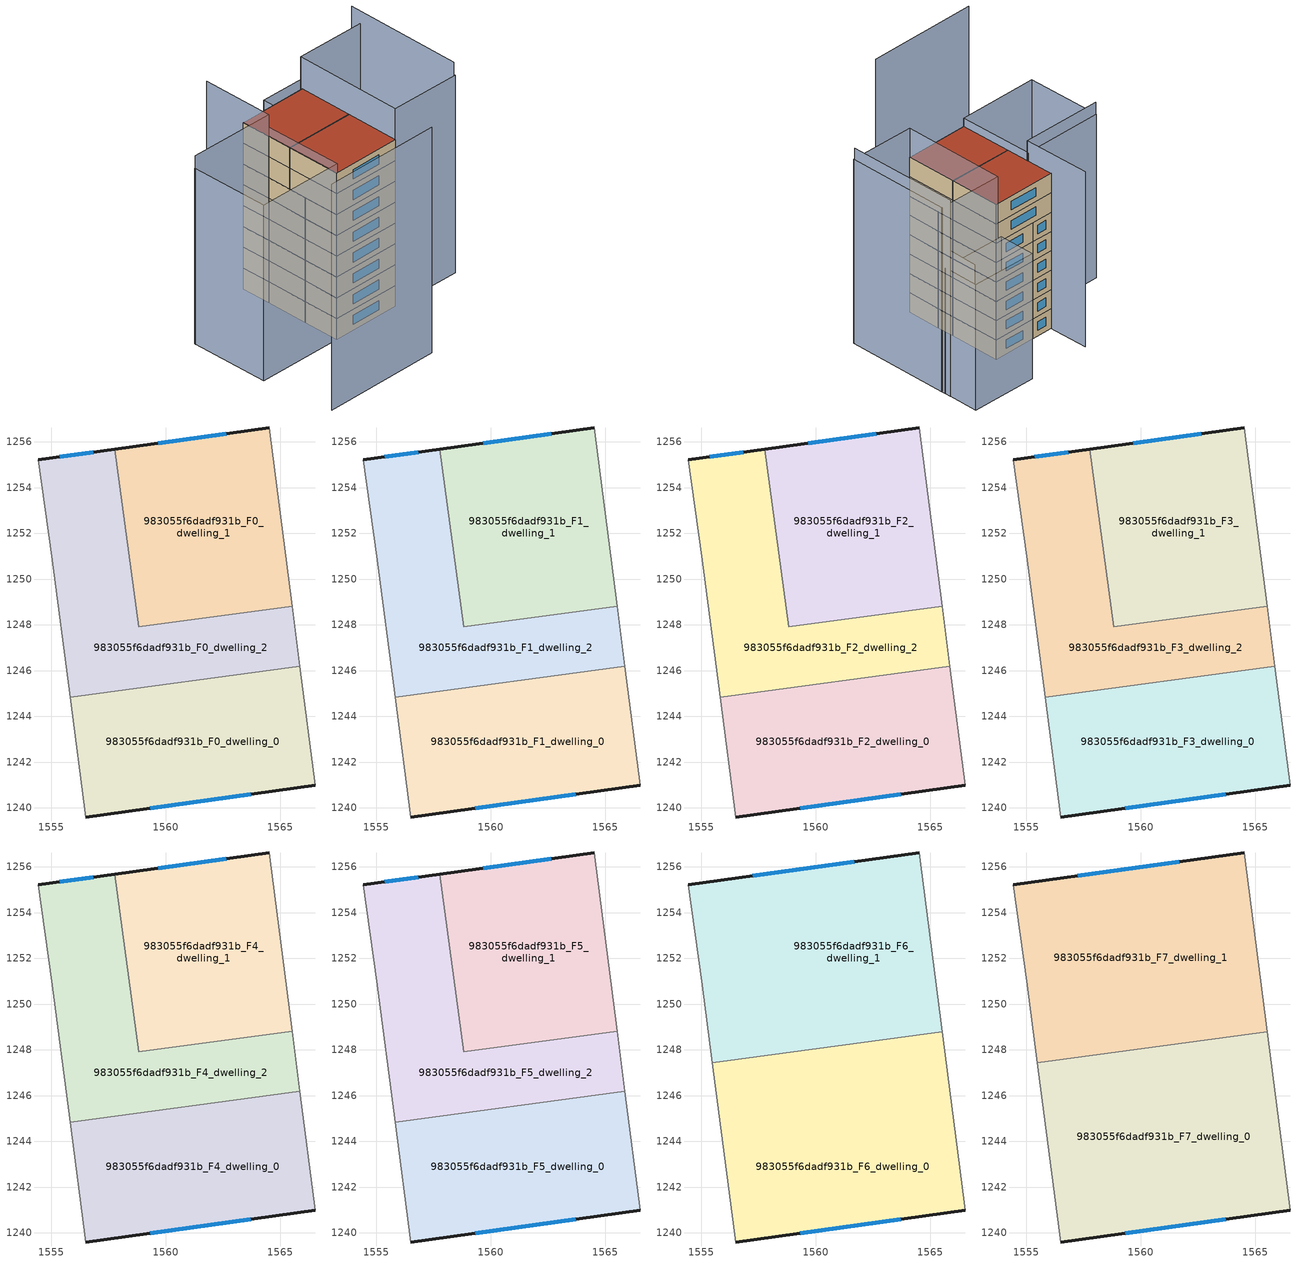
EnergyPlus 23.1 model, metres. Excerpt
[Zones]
983055f6dadf931b_F0_dwelling_0
 floor ground (EU_floor_Construction): 1565.86,1246.19 1566.52,1240.99 1556.51,1239.6 1555.82,1244.84 z0
 wall outside (EU_wall_Construction): 1556.51,1239.6 1566.52,1240.99 z0:3
 wall adiabatic (EU_wall_Construction): 1555.82,1244.84 1556.51,1239.6 / 1566.52,1240.99 1565.86,1246.19 z0:3
 wall to 983055f6dadf931b_F0_dwelling_2 (EU_wall_Construction): 1565.86,1246.19 1555.82,1244.84 z0:3
 window (EU_Window_Construction): 1559.32,1239.99 1563.72,1240.6 z0.84:2.16
983055f6dadf931b_F0_dwelling_1
 floor ground (EU_floor_Construction): 1564.52,1256.61 1565.52,1248.81 1558.82,1247.91 1557.78,1255.67 z0
 wall outside (EU_wall_Construction): 1564.52,1256.61 1557.78,1255.67 z0:3
 wall adiabatic (EU_wall_Construction): 1565.52,1248.81 1564.52,1256.61 z0:3
 wall to 983055f6dadf931b_F0_dwelling_2 (EU_wall_Construction): 1557.78,1255.67 1558.82,1247.91 1565.52,1248.81 z0:3
 window (EU_Window_Construction): 1562.63,1256.35 1559.67,1255.93 z0.84:2.16
983055f6dadf931b_F0_dwelling_2
 floor ground (EU_floor_Construction): 1565.52,1248.81 1565.86,1246.19 1555.82,1244.84 1555.02,1251 1554.42,1255.21 1557.78,1255.67 1558.82,1247.91 z0
 wall outside (EU_wall_Construction): 1557.78,1255.67 1554.42,1255.21 z0:3
 wall adiabatic (EU_wall_Construction): 1565.86,1246.19 1565.52,1248.81 / 1554.42,1255.21 1555.02,1251 1555.82,1244.84 z0:3
 window (EU_Window_Construction): 1556.84,1255.54 1555.36,1255.34 z0.84:2.16
983055f6dadf931b_F1_dwelling_0
 floor to 983055f6dadf931b_F0_dwelling_0 (EU_floor_Construction): 1565.86,1246.19 1566.52,1240.99 1556.51,1239.6 1555.82,1244.84 z3
 wall outside (EU_wall_Construction): 1556.51,1239.6 1566.52,1240.99 z3:6
 wall adiabatic (EU_wall_Construction): 1555.82,1244.84 1556.51,1239.6 / 1566.52,1240.99 1565.86,1246.19 z3:6
 wall to 983055f6dadf931b_F1_dwelling_2 (EU_wall_Construction): 1565.86,1246.19 1555.82,1244.84 z3:6
 window (EU_Window_Construction): 1559.32,1239.99 1563.72,1240.6 z3.84:5.16
983055f6dadf931b_F1_dwelling_1
 floor to 983055f6dadf931b_F0_dwelling_1 (EU_floor_Construction): 1564.52,1256.61 1565.52,1248.81 1558.82,1247.91 1557.78,1255.67 z3
 wall outside (EU_wall_Construction): 1564.52,1256.61 1557.78,1255.67 z3:6
 wall adiabatic (EU_wall_Construction): 1565.52,1248.81 1564.52,1256.61 z3:6
 wall to 983055f6dadf931b_F1_dwelling_2 (EU_wall_Construction): 1557.78,1255.67 1558.82,1247.91 1565.52,1248.81 z3:6
 window (EU_Window_Construction): 1562.63,1256.35 1559.67,1255.93 z3.84:5.16
983055f6dadf931b_F1_dwelling_2
 floor to 983055f6dadf931b_F0_dwelling_2 (EU_floor_Construction): 1565.52,1248.81 1565.86,1246.19 1555.82,1244.84 1555.02,1251 1554.42,1255.21 1557.78,1255.67 1558.82,1247.91 z3
 wall outside (EU_wall_Construction): 1557.78,1255.67 1554.42,1255.21 z3:6
 wall adiabatic (EU_wall_Construction): 1565.86,1246.19 1565.52,1248.81 / 1554.42,1255.21 1555.02,1251 1555.82,1244.84 z3:6
 window (EU_Window_Construction): 1556.84,1255.54 1555.36,1255.34 z3.84:5.16
983055f6dadf931b_F2_dwelling_0
 floor to 983055f6dadf931b_F1_dwelling_0 (EU_floor_Construction): 1565.86,1246.19 1566.52,1240.99 1556.51,1239.6 1555.82,1244.84 z6
 wall outside (EU_wall_Construction): 1556.51,1239.6 1566.52,1240.99 z6:9
 wall adiabatic (EU_wall_Construction): 1555.82,1244.84 1556.51,1239.6 / 1566.52,1240.99 1565.86,1246.19 z6:9
 wall to 983055f6dadf931b_F2_dwelling_2 (EU_wall_Construction): 1565.86,1246.19 1555.82,1244.84 z6:9
 window (EU_Window_Construction): 1559.32,1239.99 1563.72,1240.6 z6.84:8.16
983055f6dadf931b_F2_dwelling_1
 floor to 983055f6dadf931b_F1_dwelling_1 (EU_floor_Construction): 1564.52,1256.61 1565.52,1248.81 1558.82,1247.91 1557.78,1255.67 z6
 wall outside (EU_wall_Construction): 1564.52,1256.61 1557.78,1255.67 z6:9
 wall adiabatic (EU_wall_Construction): 1565.52,1248.81 1564.52,1256.61 z6:9
 wall to 983055f6dadf931b_F2_dwelling_2 (EU_wall_Construction): 1557.78,1255.67 1558.82,1247.91 1565.52,1248.81 z6:9
 window (EU_Window_Construction): 1562.63,1256.35 1559.67,1255.93 z6.84:8.16
983055f6dadf931b_F2_dwelling_2
 floor to 983055f6dadf931b_F1_dwelling_2 (EU_floor_Construction): 1565.52,1248.81 1565.86,1246.19 1555.82,1244.84 1555.02,1251 1554.42,1255.21 1557.78,1255.67 1558.82,1247.91 z6
 wall outside (EU_wall_Construction): 1557.78,1255.67 1554.42,1255.21 z6:9
 wall adiabatic (EU_wall_Construction): 1565.86,1246.19 1565.52,1248.81 / 1554.42,1255.21 1555.02,1251 1555.82,1244.84 z6:9
 window (EU_Window_Construction): 1556.84,1255.54 1555.36,1255.34 z6.84:8.16
983055f6dadf931b_F3_dwelling_0
 floor to 983055f6dadf931b_F2_dwelling_0 (EU_floor_Construction): 1565.86,1246.19 1566.52,1240.99 1556.51,1239.6 1555.82,1244.84 z9
 wall outside (EU_wall_Construction): 1556.51,1239.6 1566.52,1240.99 z9:12
 wall adiabatic (EU_wall_Construction): 1555.82,1244.84 1556.51,1239.6 / 1566.52,1240.99 1565.86,1246.19 z9:12
 wall to 983055f6dadf931b_F3_dwelling_2 (EU_wall_Construction): 1565.86,1246.19 1555.82,1244.84 z9:12
 window (EU_Window_Construction): 1559.32,1239.99 1563.72,1240.6 z9.84:11.16
983055f6dadf931b_F3_dwelling_1
 floor to 983055f6dadf931b_F2_dwelling_1 (EU_floor_Construction): 1564.52,1256.61 1565.52,1248.81 1558.82,1247.91 1557.78,1255.67 z9
 wall outside (EU_wall_Construction): 1564.52,1256.61 1557.78,1255.67 z9:12
 wall adiabatic (EU_wall_Construction): 1565.52,1248.81 1564.52,1256.61 z9:12
 wall to 983055f6dadf931b_F3_dwelling_2 (EU_wall_Construction): 1557.78,1255.67 1558.82,1247.91 1565.52,1248.81 z9:12
 window (EU_Window_Construction): 1562.63,1256.35 1559.67,1255.93 z9.84:11.16
983055f6dadf931b_F3_dwelling_2
 floor to 983055f6dadf931b_F2_dwelling_2 (EU_floor_Construction): 1565.52,1248.81 1565.86,1246.19 1555.82,1244.84 1555.02,1251 1554.42,1255.21 1557.78,1255.67 1558.82,1247.91 z9
 wall outside (EU_wall_Construction): 1557.78,1255.67 1554.42,1255.21 z9:12
 wall adiabatic (EU_wall_Construction): 1565.86,1246.19 1565.52,1248.81 / 1554.42,1255.21 1555.02,1251 1555.82,1244.84 z9:12
 window (EU_Window_Construction): 1556.84,1255.54 1555.36,1255.34 z9.84:11.16
983055f6dadf931b_F4_dwelling_0
 floor to 983055f6dadf931b_F3_dwelling_0 (EU_floor_Construction): 1565.86,1246.19 1566.52,1240.99 1556.51,1239.6 1555.82,1244.84 z12
 wall outside (EU_wall_Construction): 1556.51,1239.6 1566.52,1240.99 z12:15
 wall adiabatic (EU_wall_Construction): 1555.82,1244.84 1556.51,1239.6 / 1566.52,1240.99 1565.86,1246.19 z12:15
 wall to 983055f6dadf931b_F4_dwelling_2 (EU_wall_Construction): 1565.86,1246.19 1555.82,1244.84 z12:15
 window (EU_Window_Construction): 1559.32,1239.99 1563.72,1240.6 z12.84:14.16
983055f6dadf931b_F4_dwelling_1
 floor to 983055f6dadf931b_F3_dwelling_1 (EU_floor_Construction): 1564.52,1256.61 1565.52,1248.81 1558.82,1247.91 1557.78,1255.67 z12
 wall outside (EU_wall_Construction): 1564.52,1256.61 1557.78,1255.67 z12:15
 wall adiabatic (EU_wall_Construction): 1565.52,1248.81 1564.52,1256.61 z12:15
 wall to 983055f6dadf931b_F4_dwelling_2 (EU_wall_Construction): 1557.78,1255.67 1558.82,1247.91 1565.52,1248.81 z12:15
 window (EU_Window_Construction): 1562.63,1256.35 1559.67,1255.93 z12.84:14.16
983055f6dadf931b_F4_dwelling_2
 floor to 983055f6dadf931b_F3_dwelling_2 (EU_floor_Construction): 1565.52,1248.81 1565.86,1246.19 1555.82,1244.84 1555.02,1251 1554.42,1255.21 1557.78,1255.67 1558.82,1247.91 z12
 wall outside (EU_wall_Construction): 1557.78,1255.67 1554.42,1255.21 z12:15
 wall adiabatic (EU_wall_Construction): 1565.86,1246.19 1565.52,1248.81 / 1554.42,1255.21 1555.02,1251 1555.82,1244.84 z12:15
 window (EU_Window_Construction): 1556.84,1255.54 1555.36,1255.34 z12.84:14.16
983055f6dadf931b_F5_dwelling_0
 floor to 983055f6dadf931b_F4_dwelling_0 (EU_floor_Construction): 1565.86,1246.19 1566.52,1240.99 1556.51,1239.6 1555.82,1244.84 z15
 wall outside (EU_wall_Construction): 1556.51,1239.6 1566.52,1240.99 z15:18
 wall adiabatic (EU_wall_Construction): 1555.82,1244.84 1556.51,1239.6 / 1566.52,1240.99 1565.86,1246.19 z15:18
 wall to 983055f6dadf931b_F5_dwelling_2 (EU_wall_Construction): 1565.86,1246.19 1555.82,1244.84 z15:18
 window (EU_Window_Construction): 1559.32,1239.99 1563.72,1240.6 z15.84:17.16
983055f6dadf931b_F5_dwelling_1
 floor to 983055f6dadf931b_F4_dwelling_1 (EU_floor_Construction): 1564.52,1256.61 1565.52,1248.81 1558.82,1247.91 1557.78,1255.67 z15
 wall outside (EU_wall_Construction): 1564.52,1256.61 1557.78,1255.67 z15:18
 wall adiabatic (EU_wall_Construction): 1565.52,1248.81 1564.52,1256.61 z15:18
 wall to 983055f6dadf931b_F5_dwelling_2 (EU_wall_Construction): 1557.78,1255.67 1558.82,1247.91 1565.52,1248.81 z15:18
 window (EU_Window_Construction): 1562.63,1256.35 1559.67,1255.93 z15.84:17.16
 ceiling adiabatic (EU_roof_Construction): 1565.52,1248.81 1564.52,1256.61 1557.78,1255.67 1558.82,1247.91 z18
983055f6dadf931b_F5_dwelling_2
 floor to 983055f6dadf931b_F4_dwelling_2 (EU_floor_Construction): 1565.52,1248.81 1565.86,1246.19 1555.82,1244.84 1555.02,1251 1554.42,1255.21 1557.78,1255.67 1558.82,1247.91 z15
 wall outside (EU_wall_Construction): 1557.78,1255.67 1554.42,1255.21 z15:18
 wall adiabatic (EU_wall_Construction): 1565.86,1246.19 1565.52,1248.81 / 1554.42,1255.21 1555.02,1251 1555.82,1244.84 z15:18
 window (EU_Window_Construction): 1556.84,1255.54 1555.36,1255.34 z15.84:17.16
983055f6dadf931b_F6_dwelling_0
 floor to 983055f6dadf931b_F5_dwelling_0 (EU_floor_Construction): 1565.86,1246.19 1566.52,1240.99 1556.51,1239.6 1555.82,1244.84 z18
 floor to 983055f6dadf931b_F5_dwelling_2 (EU_floor_Construction): 1565.52,1248.79 1565.86,1246.19 1555.82,1244.84 1555.48,1247.44 z18
 wall outside (EU_wall_Construction): 1556.51,1239.6 1566.52,1240.99 z18:21
 wall to 983055f6dadf931b_F6_dwelling_1 (EU_wall_Construction): 1565.52,1248.79 1555.48,1247.44 z18:21
 wall adiabatic (EU_wall_Construction): 1566.52,1240.99 1565.52,1248.79 / 1555.48,1247.44 1556.51,1239.6 z18:21
 window (EU_Window_Construction): 1559.32,1239.99 1563.72,1240.6 z18.84:20.16
983055f6dadf931b_F6_dwelling_1
 floor to 983055f6dadf931b_F5_dwelling_2 (EU_floor_Construction): 1565.52,1248.81 1565.52,1248.79 1555.48,1247.44 1555.02,1251 1554.42,1255.21 1557.78,1255.67 1558.82,1247.91 z18
 floor adiabatic (EU_floor_Construction): 1564.52,1256.61 1565.52,1248.81 1558.82,1247.91 1557.78,1255.67 1554.42,1255.21 z18
 wall outside (EU_wall_Construction): 1564.52,1256.61 1554.42,1255.21 z18:21
 wall adiabatic (EU_wall_Construction): 1554.42,1255.21 1555.02,1251 1555.48,1247.44 / 1565.52,1248.79 1564.52,1256.61 z18:21
 window (EU_Window_Construction): 1561.69,1256.22 1557.25,1255.6 z18.84:20.16
983055f6dadf931b_F7_dwelling_0
 floor to 983055f6dadf931b_F6_dwelling_0 (EU_floor_Construction): 1565.52,1248.79 1566.52,1240.99 1556.51,1239.6 1555.48,1247.44 z21
 wall outside (EU_wall_Construction): 1556.51,1239.6 1566.52,1240.99 z21:24
 wall to 983055f6dadf931b_F7_dwelling_1 (EU_wall_Construction): 1565.52,1248.79 1555.48,1247.44 z21:24
 wall adiabatic (EU_wall_Construction): 1566.52,1240.99 1565.52,1248.79 / 1555.48,1247.44 1556.51,1239.6 z21:24
 window (EU_Window_Construction): 1559.32,1239.99 1563.72,1240.6 z21.84:23.16
 roof outside (EU_roof_Construction): 1566.52,1240.99 1565.52,1248.79 1555.48,1247.44 1556.51,1239.6 z24
983055f6dadf931b_F7_dwelling_1
 floor to 983055f6dadf931b_F6_dwelling_1 (EU_floor_Construction): 1564.52,1256.61 1565.52,1248.79 1555.48,1247.44 1555.02,1251 1554.42,1255.21 z21
 wall outside (EU_wall_Construction): 1564.52,1256.61 1554.42,1255.21 z21:24
 wall adiabatic (EU_wall_Construction): 1554.42,1255.21 1555.02,1251 1555.48,1247.44 / 1565.52,1248.79 1564.52,1256.61 z21:24
 window (EU_Window_Construction): 1561.69,1256.22 1557.25,1255.6 z21.84:23.16
 roof outside (EU_roof_Construction): 1565.52,1248.79 1564.52,1256.61 1554.42,1255.21 1555.02,1251 1555.48,1247.44 z24
shading: 1546.6,1227.89 1563.71,1230.3 z0:32.5; 1556.58,1239.6 1544.08,1237.9 / 1544.08,1237.9 1542.51,1249.41 / 1542.51,1249.41 1555,1251.12 / 1555,1251.12 1556.58,1239.6 z0:25.3; 1566.52,1240.99 1564.49,1256.91 / 1564.49,1256.91 1574.63,1258.2 / 1574.63,1258.2 1576.67,1242.29 / 1576.67,1242.29 1566.52,1240.99 z0:28.5; 1576.63,1242.49 1574.43,1259.7 z0:30.3; 1553.61,1261.34 1555.02,1251 / 1555.02,1251 1542.51,1249.31 z0:27.1; 1564.33,1257.47 1563.63,1263.01 / 1563.63,1263.01 1573.83,1264.31 / 1573.83,1264.31 1574.53,1258.76 / 1574.53,1258.76 1564.33,1257.47 z0:19.4; 1574.4,1258.25 1573.83,1264.11 z0:22.4
[Building]
EU S2 Campaign: North Axis=0; Terrain=City; Solar Distribution=FullExterior
[Site:Location]
Lyon-Bron: Latitude=45.75; Longitude=5; Time Zone=1; Elevation=198
[SizingPeriod:WeatherFileDays]
AnnualSizingPeriod: Begin Month=1; Begin Day of Month=1; End Month=12; End Day of Month=31; Day of Week for Start Day=Monday; Use Weather File Daylight Saving Period=No; Use Weather File Rain and Snow Indicators=No
[MATERIAL]
EU_InternalMass_Material: Roughness=MediumRough; Thickness=0.1; Conductivity=1; Density=1800; Specific Heat=900; Thermal Absorptance=0.9; Solar Absorptance=0.7; Visible Absorptance=0.7
[MATERIAL:NOMASS] Roughness=MediumRough; Thermal Absorptance=0.9; Solar Absorptance=0.7; Visible Absorptance=0.7
Name | Thermal Resistance
EU_wall_NoMass | 0.776494
EU_roof_NoMass | 0.486893
EU_floor_NoMass | 0.421597
[WINDOWMATERIAL:SIMPLEGLAZINGSYSTEM]
EU_Window_SimpleGlazing: UFactor=4.24961; Solar Heat Gain Coefficient=0.83; Visible Transmittance=0.83
[CONSTRUCTION]
EU_wall_Construction: EU_wall_NoMass
EU_roof_Construction: EU_roof_NoMass
EU_floor_Construction: EU_floor_NoMass
EU_Window_Construction: EU_Window_SimpleGlazing
EU_InternalMass_Construction: EU_InternalMass_Material
[ZONE] Type=1; Multiplier=1; Ceiling Height=autocalculate; Floor Area=autocalculate; Part of Total Floor Area=Yes
Name | Volume
983055f6dadf931b_F0_dwelling_0; 983055f6dadf931b_F1_dwelling_0; 983055f6dadf931b_F2_dwelling_0; 983055f6dadf931b_F3_dwelling_0; 983055f6dadf931b_F4_dwelling_0; 983055f6dadf931b_F5_dwelling_0 | 159.606
983055f6dadf931b_F6_dwelling_0; 983055f6dadf931b_F7_dwelling_0 | 239.422
983055f6dadf931b_F0_dwelling_1; 983055f6dadf931b_F1_dwelling_1; 983055f6dadf931b_F2_dwelling_1; 983055f6dadf931b_F3_dwelling_1; 983055f6dadf931b_F4_dwelling_1; 983055f6dadf931b_F5_dwelling_1 | 159.613
983055f6dadf931b_F6_dwelling_1; 983055f6dadf931b_F7_dwelling_1 | 239.427
983055f6dadf931b_F0_dwelling_2; 983055f6dadf931b_F1_dwelling_2; 983055f6dadf931b_F2_dwelling_2; 983055f6dadf931b_F3_dwelling_2; 983055f6dadf931b_F4_dwelling_2; 983055f6dadf931b_F5_dwelling_2 | 159.617
[INTERNALMASS] Construction=EU_InternalMass_Construction
Name | Zone or ZoneList | Surface Area
983055f6dadf931b_F0_dwelling_0_EU_InternalMass | 983055f6dadf931b_F0_dwelling_0 | 53.2011
983055f6dadf931b_F0_dwelling_1_EU_InternalMass | 983055f6dadf931b_F0_dwelling_1 | 53.2057
983055f6dadf931b_F0_dwelling_2_EU_InternalMass | 983055f6dadf931b_F0_dwelling_2 | 53.2062
983055f6dadf931b_F1_dwelling_0_EU_InternalMass | 983055f6dadf931b_F1_dwelling_0 | 53.2011
983055f6dadf931b_F1_dwelling_1_EU_InternalMass | 983055f6dadf931b_F1_dwelling_1 | 53.2057
983055f6dadf931b_F1_dwelling_2_EU_InternalMass | 983055f6dadf931b_F1_dwelling_2 | 53.2062
983055f6dadf931b_F2_dwelling_0_EU_InternalMass | 983055f6dadf931b_F2_dwelling_0 | 53.2011
983055f6dadf931b_F2_dwelling_1_EU_InternalMass | 983055f6dadf931b_F2_dwelling_1 | 53.2057
983055f6dadf931b_F2_dwelling_2_EU_InternalMass | 983055f6dadf931b_F2_dwelling_2 | 53.2062
983055f6dadf931b_F3_dwelling_0_EU_InternalMass | 983055f6dadf931b_F3_dwelling_0 | 53.2011
983055f6dadf931b_F3_dwelling_1_EU_InternalMass | 983055f6dadf931b_F3_dwelling_1 | 53.2057
983055f6dadf931b_F3_dwelling_2_EU_InternalMass | 983055f6dadf931b_F3_dwelling_2 | 53.2062
983055f6dadf931b_F4_dwelling_0_EU_InternalMass | 983055f6dadf931b_F4_dwelling_0 | 53.2011
983055f6dadf931b_F4_dwelling_1_EU_InternalMass | 983055f6dadf931b_F4_dwelling_1 | 53.2057
983055f6dadf931b_F4_dwelling_2_EU_InternalMass | 983055f6dadf931b_F4_dwelling_2 | 53.2062
983055f6dadf931b_F5_dwelling_0_EU_InternalMass | 983055f6dadf931b_F5_dwelling_0 | 53.2011
983055f6dadf931b_F5_dwelling_1_EU_InternalMass | 983055f6dadf931b_F5_dwelling_1 | 53.2057
983055f6dadf931b_F5_dwelling_2_EU_InternalMass | 983055f6dadf931b_F5_dwelling_2 | 53.2062
983055f6dadf931b_F6_dwelling_0_EU_InternalMass | 983055f6dadf931b_F6_dwelling_0 | 79.8077
983055f6dadf931b_F6_dwelling_1_EU_InternalMass | 983055f6dadf931b_F6_dwelling_1 | 79.809
983055f6dadf931b_F7_dwelling_0_EU_InternalMass | 983055f6dadf931b_F7_dwelling_0 | 79.8077
983055f6dadf931b_F7_dwelling_1_EU_InternalMass | 983055f6dadf931b_F7_dwelling_1 | 79.809
[OTHEREQUIPMENT] Fuel Type=Electricity; Design Level Calculation Method=Watts/Area; Power per Zone Floor Area=1; Fraction Latent=0; Fraction Radiant=0; Fraction Lost=0; Carbon Dioxide Generation Rate=0; EndUse Subcategory=EU_Step8_InternalGains
Name | Zone or ZoneList or Space or SpaceList | Schedule
EU_Step8_InternalGain_983055f6dadf931b_F0_dwelling_0_f000 | 983055f6dadf931b_F0_dwelling_0 | EU_Step8_GainSchedule_983055f6dadf931b_F0_dwelling_0_f000
EU_Step8_InternalGain_983055f6dadf931b_F0_dwelling_1_f000 | 983055f6dadf931b_F0_dwelling_1 | EU_Step8_GainSchedule_983055f6dadf931b_F0_dwelling_1_f000
EU_Step8_InternalGain_983055f6dadf931b_F0_dwelling_2_f000 | 983055f6dadf931b_F0_dwelling_2 | EU_Step8_GainSchedule_983055f6dadf931b_F0_dwelling_2_f000
EU_Step8_InternalGain_983055f6dadf931b_F1_dwelling_0_f000 | 983055f6dadf931b_F1_dwelling_0 | EU_Step8_GainSchedule_983055f6dadf931b_F1_dwelling_0_f000
EU_Step8_InternalGain_983055f6dadf931b_F1_dwelling_1_f000 | 983055f6dadf931b_F1_dwelling_1 | EU_Step8_GainSchedule_983055f6dadf931b_F1_dwelling_1_f000
EU_Step8_InternalGain_983055f6dadf931b_F1_dwelling_2_f000 | 983055f6dadf931b_F1_dwelling_2 | EU_Step8_GainSchedule_983055f6dadf931b_F1_dwelling_2_f000
EU_Step8_InternalGain_983055f6dadf931b_F2_dwelling_0_f000 | 983055f6dadf931b_F2_dwelling_0 | EU_Step8_GainSchedule_983055f6dadf931b_F2_dwelling_0_f000
EU_Step8_InternalGain_983055f6dadf931b_F2_dwelling_1_f000 | 983055f6dadf931b_F2_dwelling_1 | EU_Step8_GainSchedule_983055f6dadf931b_F2_dwelling_1_f000
EU_Step8_InternalGain_983055f6dadf931b_F2_dwelling_2_f000 | 983055f6dadf931b_F2_dwelling_2 | EU_Step8_GainSchedule_983055f6dadf931b_F2_dwelling_2_f000
EU_Step8_InternalGain_983055f6dadf931b_F3_dwelling_0_f000 | 983055f6dadf931b_F3_dwelling_0 | EU_Step8_GainSchedule_983055f6dadf931b_F3_dwelling_0_f000
EU_Step8_InternalGain_983055f6dadf931b_F3_dwelling_1_f000 | 983055f6dadf931b_F3_dwelling_1 | EU_Step8_GainSchedule_983055f6dadf931b_F3_dwelling_1_f000
EU_Step8_InternalGain_983055f6dadf931b_F3_dwelling_2_f000 | 983055f6dadf931b_F3_dwelling_2 | EU_Step8_GainSchedule_983055f6dadf931b_F3_dwelling_2_f000
EU_Step8_InternalGain_983055f6dadf931b_F4_dwelling_0_f000 | 983055f6dadf931b_F4_dwelling_0 | EU_Step8_GainSchedule_983055f6dadf931b_F4_dwelling_0_f000
EU_Step8_InternalGain_983055f6dadf931b_F4_dwelling_1_f000 | 983055f6dadf931b_F4_dwelling_1 | EU_Step8_GainSchedule_983055f6dadf931b_F4_dwelling_1_f000
EU_Step8_InternalGain_983055f6dadf931b_F4_dwelling_2_f000 | 983055f6dadf931b_F4_dwelling_2 | EU_Step8_GainSchedule_983055f6dadf931b_F4_dwelling_2_f000
EU_Step8_InternalGain_983055f6dadf931b_F5_dwelling_0_f000 | 983055f6dadf931b_F5_dwelling_0 | EU_Step8_GainSchedule_983055f6dadf931b_F5_dwelling_0_f000
EU_Step8_InternalGain_983055f6dadf931b_F5_dwelling_1_f000 | 983055f6dadf931b_F5_dwelling_1 | EU_Step8_GainSchedule_983055f6dadf931b_F5_dwelling_1_f000
EU_Step8_InternalGain_983055f6dadf931b_F5_dwelling_2_f000 | 983055f6dadf931b_F5_dwelling_2 | EU_Step8_GainSchedule_983055f6dadf931b_F5_dwelling_2_f000
EU_Step8_InternalGain_983055f6dadf931b_F6_dwelling_0_f000 | 983055f6dadf931b_F6_dwelling_0 | EU_Step8_GainSchedule_983055f6dadf931b_F6_dwelling_0_f000
EU_Step8_InternalGain_983055f6dadf931b_F6_dwelling_1_f000 | 983055f6dadf931b_F6_dwelling_1 | EU_Step8_GainSchedule_983055f6dadf931b_F6_dwelling_1_f000
EU_Step8_InternalGain_983055f6dadf931b_F7_dwelling_0_f000 | 983055f6dadf931b_F7_dwelling_0 | EU_Step8_GainSchedule_983055f6dadf931b_F7_dwelling_0_f000
EU_Step8_InternalGain_983055f6dadf931b_F7_dwelling_1_f000 | 983055f6dadf931b_F7_dwelling_1 | EU_Step8_GainSchedule_983055f6dadf931b_F7_dwelling_1_f000
[ZONEVENTILATION:DESIGNFLOWRATE] Schedule=EU_AlwaysOn; Design Flow Rate Calculation Method=AirChanges/Hour; Air Changes per Hour=0.693814; Ventilation Type=Natural; Fan Pressure Rise=0; Fan Total Efficiency=1; Constant Term Coefficient=1; Temperature Term Coefficient=0; Velocity Term Coefficient=0; Velocity Squared Term Coefficient=0; Minimum Indoor Temperature=-100; Maximum Indoor Temperature=100; Delta Temperature=-100; Minimum Outdoor Temperature=-100; Maximum Outdoor Temperature=100; Maximum Wind Speed=40
Name | Zone or ZoneList or Space or SpaceList
EU_ConstantAir_983055f6dadf931b_F0_dwelling_0 | 983055f6dadf931b_F0_dwelling_0
EU_ConstantAir_983055f6dadf931b_F0_dwelling_1 | 983055f6dadf931b_F0_dwelling_1
EU_ConstantAir_983055f6dadf931b_F0_dwelling_2 | 983055f6dadf931b_F0_dwelling_2
EU_ConstantAir_983055f6dadf931b_F1_dwelling_0 | 983055f6dadf931b_F1_dwelling_0
EU_ConstantAir_983055f6dadf931b_F1_dwelling_1 | 983055f6dadf931b_F1_dwelling_1
EU_ConstantAir_983055f6dadf931b_F1_dwelling_2 | 983055f6dadf931b_F1_dwelling_2
EU_ConstantAir_983055f6dadf931b_F2_dwelling_0 | 983055f6dadf931b_F2_dwelling_0
EU_ConstantAir_983055f6dadf931b_F2_dwelling_1 | 983055f6dadf931b_F2_dwelling_1
EU_ConstantAir_983055f6dadf931b_F2_dwelling_2 | 983055f6dadf931b_F2_dwelling_2
EU_ConstantAir_983055f6dadf931b_F3_dwelling_0 | 983055f6dadf931b_F3_dwelling_0
EU_ConstantAir_983055f6dadf931b_F3_dwelling_1 | 983055f6dadf931b_F3_dwelling_1
EU_ConstantAir_983055f6dadf931b_F3_dwelling_2 | 983055f6dadf931b_F3_dwelling_2
EU_ConstantAir_983055f6dadf931b_F4_dwelling_0 | 983055f6dadf931b_F4_dwelling_0
EU_ConstantAir_983055f6dadf931b_F4_dwelling_1 | 983055f6dadf931b_F4_dwelling_1
EU_ConstantAir_983055f6dadf931b_F4_dwelling_2 | 983055f6dadf931b_F4_dwelling_2
EU_ConstantAir_983055f6dadf931b_F5_dwelling_0 | 983055f6dadf931b_F5_dwelling_0
EU_ConstantAir_983055f6dadf931b_F5_dwelling_1 | 983055f6dadf931b_F5_dwelling_1
EU_ConstantAir_983055f6dadf931b_F5_dwelling_2 | 983055f6dadf931b_F5_dwelling_2
EU_ConstantAir_983055f6dadf931b_F6_dwelling_0 | 983055f6dadf931b_F6_dwelling_0
EU_ConstantAir_983055f6dadf931b_F6_dwelling_1 | 983055f6dadf931b_F6_dwelling_1
EU_ConstantAir_983055f6dadf931b_F7_dwelling_0 | 983055f6dadf931b_F7_dwelling_0
EU_ConstantAir_983055f6dadf931b_F7_dwelling_1 | 983055f6dadf931b_F7_dwelling_1
[HVACTEMPLATE:THERMOSTAT] Constant Heating Setpoint=20; Constant Cooling Setpoint=50
EU_HeatOnly_983055f6dadf931b_F0_dwelling_0; EU_HeatOnly_983055f6dadf931b_F0_dwelling_1; EU_HeatOnly_983055f6dadf931b_F0_dwelling_2; EU_HeatOnly_983055f6dadf931b_F1_dwelling_0; EU_HeatOnly_983055f6dadf931b_F1_dwelling_1; EU_HeatOnly_983055f6dadf931b_F1_dwelling_2; EU_HeatOnly_983055f6dadf931b_F2_dwelling_0; EU_HeatOnly_983055f6dadf931b_F2_dwelling_1; EU_HeatOnly_983055f6dadf931b_F2_dwelling_2; EU_HeatOnly_983055f6dadf931b_F3_dwelling_0; EU_HeatOnly_983055f6dadf931b_F3_dwelling_1; EU_HeatOnly_983055f6dadf931b_F3_dwelling_2; EU_HeatOnly_983055f6dadf931b_F4_dwelling_0; EU_HeatOnly_983055f6dadf931b_F4_dwelling_1; EU_HeatOnly_983055f6dadf931b_F4_dwelling_2; EU_HeatOnly_983055f6dadf931b_F5_dwelling_0; EU_HeatOnly_983055f6dadf931b_F5_dwelling_1; EU_HeatOnly_983055f6dadf931b_F5_dwelling_2; EU_HeatOnly_983055f6dadf931b_F6_dwelling_0; EU_HeatOnly_983055f6dadf931b_F6_dwelling_1; EU_HeatOnly_983055f6dadf931b_F7_dwelling_0; EU_HeatOnly_983055f6dadf931b_F7_dwelling_1
[HVACTEMPLATE:ZONE:IDEALLOADSAIRSYSTEM] System Availability Schedule=EU_AlwaysOn; Maximum Heating Supply Air Temperature=50; Minimum Cooling Supply Air Temperature=13; Maximum Heating Supply Air Humidity Ratio=0.0156; Minimum Cooling Supply Air Humidity Ratio=0.0077; Heating Limit=NoLimit; Cooling Limit=NoLimit; Heating Availability Schedule=EU_AlwaysOn; Cooling Availability Schedule=EU_CoolingOff; Dehumidification Control Type=ConstantSensibleHeatRatio; Cooling Sensible Heat Ratio=0.7; Dehumidification Setpoint=60; Humidification Control Type=None; Humidification Setpoint=30; Outdoor Air Method=None; Outdoor Air Flow Rate per Person=0.00944; Outdoor Air Flow Rate per Zone Floor Area=0; Outdoor Air Flow Rate per Zone=0; Demand Controlled Ventilation Type=None; Outdoor Air Economizer Type=NoEconomizer; Heat Recovery Type=None; Sensible Heat Recovery Effectiveness=0.7; Latent Heat Recovery Effectiveness=0.65
Name | Template Thermostat
983055f6dadf931b_F0_dwelling_0 | EU_HeatOnly_983055f6dadf931b_F0_dwelling_0
983055f6dadf931b_F0_dwelling_1 | EU_HeatOnly_983055f6dadf931b_F0_dwelling_1
983055f6dadf931b_F0_dwelling_2 | EU_HeatOnly_983055f6dadf931b_F0_dwelling_2
983055f6dadf931b_F1_dwelling_0 | EU_HeatOnly_983055f6dadf931b_F1_dwelling_0
983055f6dadf931b_F1_dwelling_1 | EU_HeatOnly_983055f6dadf931b_F1_dwelling_1
983055f6dadf931b_F1_dwelling_2 | EU_HeatOnly_983055f6dadf931b_F1_dwelling_2
983055f6dadf931b_F2_dwelling_0 | EU_HeatOnly_983055f6dadf931b_F2_dwelling_0
983055f6dadf931b_F2_dwelling_1 | EU_HeatOnly_983055f6dadf931b_F2_dwelling_1
983055f6dadf931b_F2_dwelling_2 | EU_HeatOnly_983055f6dadf931b_F2_dwelling_2
983055f6dadf931b_F3_dwelling_0 | EU_HeatOnly_983055f6dadf931b_F3_dwelling_0
983055f6dadf931b_F3_dwelling_1 | EU_HeatOnly_983055f6dadf931b_F3_dwelling_1
983055f6dadf931b_F3_dwelling_2 | EU_HeatOnly_983055f6dadf931b_F3_dwelling_2
983055f6dadf931b_F4_dwelling_0 | EU_HeatOnly_983055f6dadf931b_F4_dwelling_0
983055f6dadf931b_F4_dwelling_1 | EU_HeatOnly_983055f6dadf931b_F4_dwelling_1
983055f6dadf931b_F4_dwelling_2 | EU_HeatOnly_983055f6dadf931b_F4_dwelling_2
983055f6dadf931b_F5_dwelling_0 | EU_HeatOnly_983055f6dadf931b_F5_dwelling_0
983055f6dadf931b_F5_dwelling_1 | EU_HeatOnly_983055f6dadf931b_F5_dwelling_1
983055f6dadf931b_F5_dwelling_2 | EU_HeatOnly_983055f6dadf931b_F5_dwelling_2
983055f6dadf931b_F6_dwelling_0 | EU_HeatOnly_983055f6dadf931b_F6_dwelling_0
983055f6dadf931b_F6_dwelling_1 | EU_HeatOnly_983055f6dadf931b_F6_dwelling_1
983055f6dadf931b_F7_dwelling_0 | EU_HeatOnly_983055f6dadf931b_F7_dwelling_0
983055f6dadf931b_F7_dwelling_1 | EU_HeatOnly_983055f6dadf931b_F7_dwelling_1
[SIZING:ZONE] Zone Cooling Design Supply Air Temperature Input Method=SupplyAirTemperature; Zone Cooling Design Supply Air Temperature=13; Zone Heating Design Supply Air Temperature Input Method=SupplyAirTemperature; Zone Heating Design Supply Air Temperature=50; Zone Cooling Design Supply Air Humidity Ratio=0.008; Zone Heating Design Supply Air Humidity Ratio=0.008; Cooling Design Air Flow Method=DesignDay; Cooling Design Air Flow Rate=0; Cooling Minimum Air Flow per Zone Floor Area=0.000762; Cooling Minimum Air Flow=0; Cooling Minimum Air Flow Fraction=0.2; Heating Design Air Flow Method=DesignDay; Heating Design Air Flow Rate=0; Heating Maximum Air Flow per Zone Floor Area=0.002032; Heating Maximum Air Flow=0.141576; Heating Maximum Air Flow Fraction=0.3; Account for Dedicated Outdoor Air System=No; Dedicated Outdoor Air System Control Strategy=NeutralSupplyAir; Dedicated Outdoor Air Low Setpoint Temperature for Design=autosize; Dedicated Outdoor Air High Setpoint Temperature for Design=autosize; Zone Load Sizing Method=Sensible Load Only No Latent Load; Zone Latent Cooling Design Supply Air Humidity Ratio Input Method=HumidityRatioDifference; Zone Cooling Design Supply Air Humidity Ratio Difference=0.005; Zone Latent Heating Design Supply Air Humidity Ratio Input Method=HumidityRatioDifference; Zone Humidification Design Supply Air Humidity Ratio Difference=0.005
983055f6dadf931b_F0_dwelling_0; 983055f6dadf931b_F0_dwelling_1; 983055f6dadf931b_F0_dwelling_2; 983055f6dadf931b_F1_dwelling_0; 983055f6dadf931b_F1_dwelling_1; 983055f6dadf931b_F1_dwelling_2; 983055f6dadf931b_F2_dwelling_0; 983055f6dadf931b_F2_dwelling_1; 983055f6dadf931b_F2_dwelling_2; 983055f6dadf931b_F3_dwelling_0; 983055f6dadf931b_F3_dwelling_1; 983055f6dadf931b_F3_dwelling_2; 983055f6dadf931b_F4_dwelling_0; 983055f6dadf931b_F4_dwelling_1; 983055f6dadf931b_F4_dwelling_2; 983055f6dadf931b_F5_dwelling_0; 983055f6dadf931b_F5_dwelling_1; 983055f6dadf931b_F5_dwelling_2; 983055f6dadf931b_F6_dwelling_0; 983055f6dadf931b_F6_dwelling_1; 983055f6dadf931b_F7_dwelling_0; 983055f6dadf931b_F7_dwelling_1
[SCHEDULE:CONSTANT]
Name | Hourly Value
EU_AlwaysOn | 1
EU_CoolingOff | 0
[SCHEDULE:FILE] Column Number=1; Rows to Skip at Top=0; Number of Hours of Data=8760; Column Separator=Comma; Interpolate to Timestep=No; Minutes per Item=60; Adjust Schedule for Daylight Savings=Yes
Name | File
EU_Step8_GainSchedule_983055f6dadf931b_F0_dwelling_0_f000 | ../../schedules/983055f6dadf931b/983055f6dadf931b_F0_dwelling_0_f000_gain.csv
EU_Step8_GainSchedule_983055f6dadf931b_F0_dwelling_1_f000 | ../../schedules/983055f6dadf931b/983055f6dadf931b_F0_dwelling_1_f000_gain.csv
EU_Step8_GainSchedule_983055f6dadf931b_F0_dwelling_2_f000 | ../../schedules/983055f6dadf931b/983055f6dadf931b_F0_dwelling_2_f000_gain.csv
EU_Step8_GainSchedule_983055f6dadf931b_F1_dwelling_0_f000 | ../../schedules/983055f6dadf931b/983055f6dadf931b_F1_dwelling_0_f000_gain.csv
EU_Step8_GainSchedule_983055f6dadf931b_F1_dwelling_1_f000 | ../../schedules/983055f6dadf931b/983055f6dadf931b_F1_dwelling_1_f000_gain.csv
EU_Step8_GainSchedule_983055f6dadf931b_F1_dwelling_2_f000 | ../../schedules/983055f6dadf931b/983055f6dadf931b_F1_dwelling_2_f000_gain.csv
EU_Step8_GainSchedule_983055f6dadf931b_F2_dwelling_0_f000 | ../../schedules/983055f6dadf931b/983055f6dadf931b_F2_dwelling_0_f000_gain.csv
EU_Step8_GainSchedule_983055f6dadf931b_F2_dwelling_1_f000 | ../../schedules/983055f6dadf931b/983055f6dadf931b_F2_dwelling_1_f000_gain.csv
EU_Step8_GainSchedule_983055f6dadf931b_F2_dwelling_2_f000 | ../../schedules/983055f6dadf931b/983055f6dadf931b_F2_dwelling_2_f000_gain.csv
EU_Step8_GainSchedule_983055f6dadf931b_F3_dwelling_0_f000 | ../../schedules/983055f6dadf931b/983055f6dadf931b_F3_dwelling_0_f000_gain.csv
EU_Step8_GainSchedule_983055f6dadf931b_F3_dwelling_1_f000 | ../../schedules/983055f6dadf931b/983055f6dadf931b_F3_dwelling_1_f000_gain.csv
EU_Step8_GainSchedule_983055f6dadf931b_F3_dwelling_2_f000 | ../../schedules/983055f6dadf931b/983055f6dadf931b_F3_dwelling_2_f000_gain.csv
EU_Step8_GainSchedule_983055f6dadf931b_F4_dwelling_0_f000 | ../../schedules/983055f6dadf931b/983055f6dadf931b_F4_dwelling_0_f000_gain.csv
EU_Step8_GainSchedule_983055f6dadf931b_F4_dwelling_1_f000 | ../../schedules/983055f6dadf931b/983055f6dadf931b_F4_dwelling_1_f000_gain.csv
EU_Step8_GainSchedule_983055f6dadf931b_F4_dwelling_2_f000 | ../../schedules/983055f6dadf931b/983055f6dadf931b_F4_dwelling_2_f000_gain.csv
EU_Step8_GainSchedule_983055f6dadf931b_F5_dwelling_0_f000 | ../../schedules/983055f6dadf931b/983055f6dadf931b_F5_dwelling_0_f000_gain.csv
EU_Step8_GainSchedule_983055f6dadf931b_F5_dwelling_1_f000 | ../../schedules/983055f6dadf931b/983055f6dadf931b_F5_dwelling_1_f000_gain.csv
EU_Step8_GainSchedule_983055f6dadf931b_F5_dwelling_2_f000 | ../../schedules/983055f6dadf931b/983055f6dadf931b_F5_dwelling_2_f000_gain.csv
EU_Step8_GainSchedule_983055f6dadf931b_F6_dwelling_0_f000 | ../../schedules/983055f6dadf931b/983055f6dadf931b_F6_dwelling_0_f000_gain.csv
EU_Step8_GainSchedule_983055f6dadf931b_F6_dwelling_1_f000 | ../../schedules/983055f6dadf931b/983055f6dadf931b_F6_dwelling_1_f000_gain.csv
EU_Step8_GainSchedule_983055f6dadf931b_F7_dwelling_0_f000 | ../../schedules/983055f6dadf931b/983055f6dadf931b_F7_dwelling_0_f000_gain.csv
EU_Step8_GainSchedule_983055f6dadf931b_F7_dwelling_1_f000 | ../../schedules/983055f6dadf931b/983055f6dadf931b_F7_dwelling_1_f000_gain.csv
